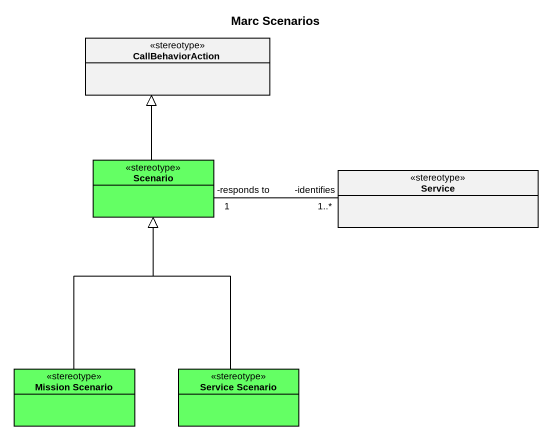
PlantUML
@startuml
title Marc Scenarios
hide circle
hide empty members
class CallBehaviorAction <<stereotype>>
class Scenario <<stereotype>> #64FF64
class Service <<stereotype>>
class "Mission Scenario" as Mission_Scenario <<stereotype>> #64FF64
class "Service Scenario" as Service_Scenario <<stereotype>> #64FF64
Scenario -up-|> CallBehaviorAction
Scenario "-responds to\n1" -right- "-identifies\n1..*" Service
Mission_Scenario -up-|> Scenario
Service_Scenario -up-|> Scenario
@enduml
